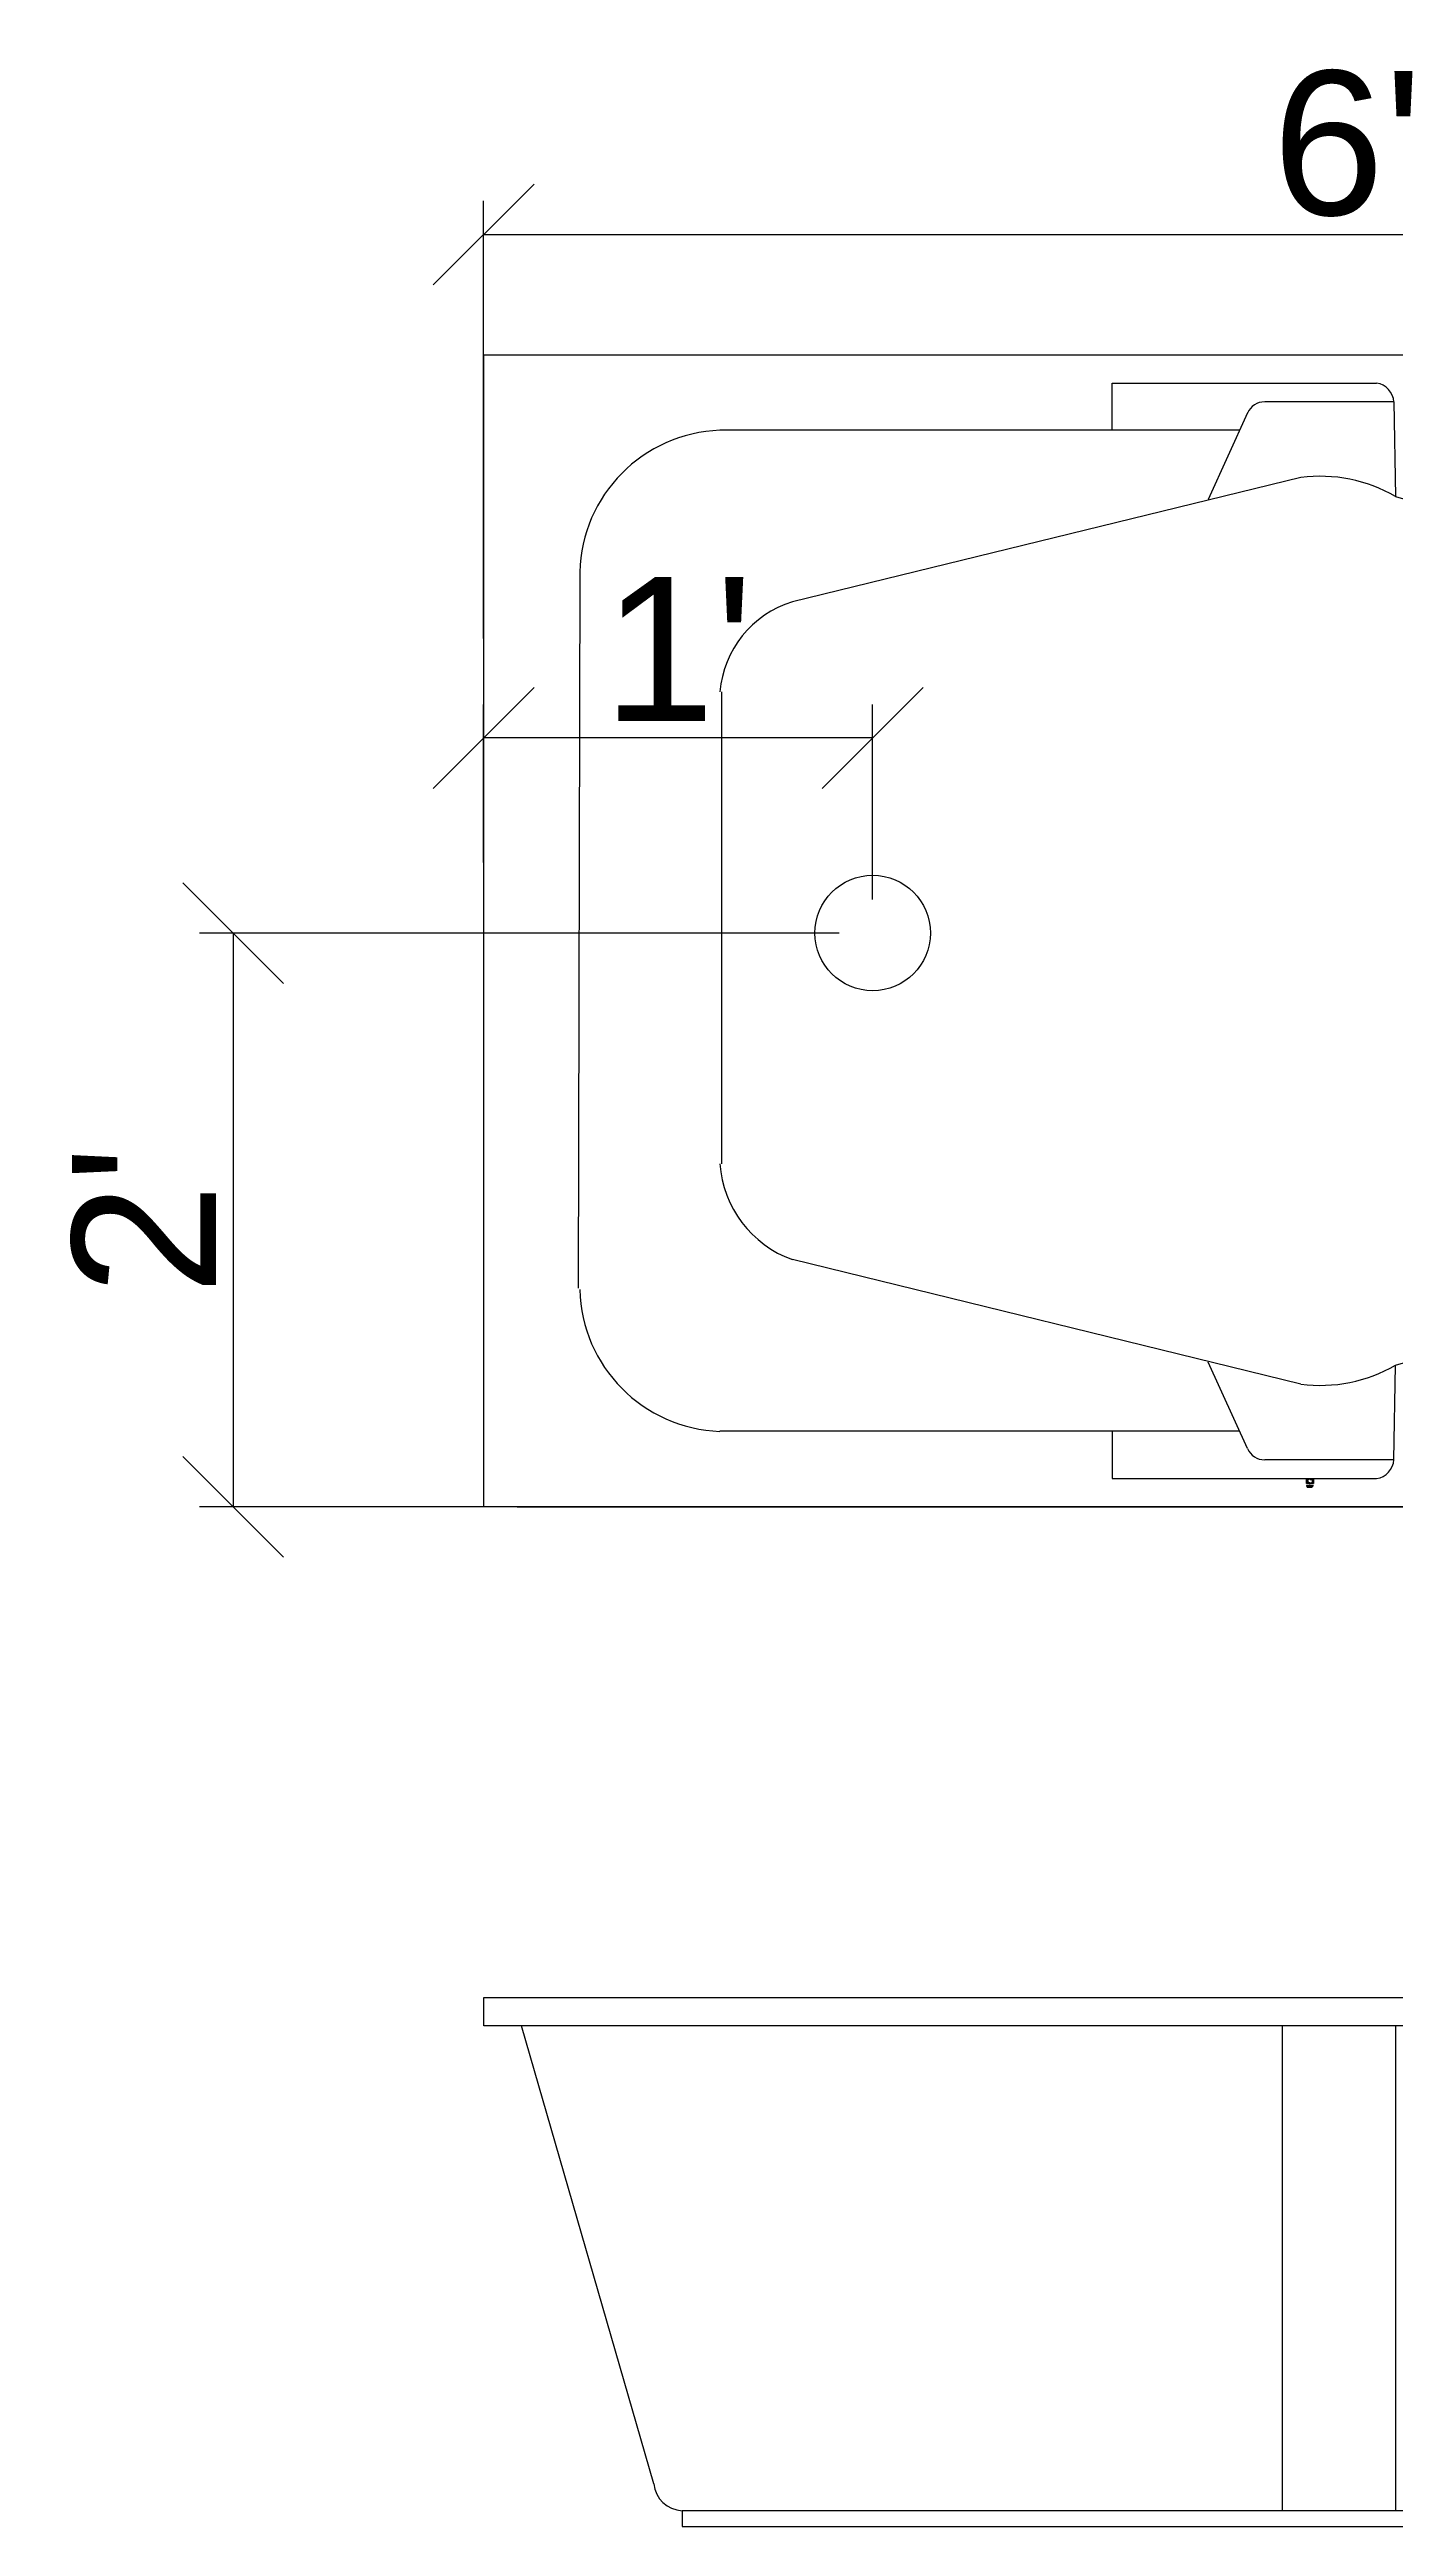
# Model space of a CAD drawing. Header units: inches. Extents: x 476 to 2648, y -784 to 418.
# Drawn here: x 2540.5 to 2596.6, y -781.7 to -678.5 of the extents above; entities that cross this region are included whole.
import ezdxf

# ---------------------------------------------------------------- set-up
doc = ezdxf.new("R2010")
doc.units = ezdxf.units.IN
doc.header["$MEASUREMENT"] = 0
doc.styles.add('6', font='arial.ttf', dxfattribs={"height": 6})
doc.dimstyles.new('DIM', dxfattribs={"dimscale": 1.4, "dimtxt": 0.18, "dimasz": 3, "dimexe": 1, "dimexo": 1, "dimgap": 0.5, "dimtad": 1, "dimzin": 0, "dimdsep": 46, "dimlunit": 4, "dimtxsty": '6', "dimblk": 'OBLIQUE', "dimcen": 2, "dimclrd": 256, "dimclre": 256, "dimadec": 0, "dimazin": 0, "dimtfac": 0.7, "dimtofl": 0, "dimtmove": 0, "dimatfit": 3, "dimfxl": 0, "dimfrac": 1, "dimtolj": 1, "dimtzin": 0, "dimlwd": -1, "dimarcsym": 0})

# ---------------------------------------------------------------- blocks, each defined once
blk = doc.blocks.new('_Oblique')
at = {"color": 0, "linetype": 'ByBlock', "lineweight": -2}
blk.add_line((-0.5, -0.5), (0.5, 0.5), dxfattribs=at)
blk = doc.blocks.new('*D159')
at = {"lineweight": -2}
for p, q in [((2558.57, -703.06), (2558.57, -684.82)), ((2630.56, -703.06), (2630.56, -684.82))]:
    blk.add_line(p, q, dxfattribs=at)
blk.add_line((2558.57, -686.22), (2630.56, -686.22))
at = {"layer": 'Defpoints', "color": 0}
for p in [(2630.56, -686.22), (2558.57, -704.46), (2630.56, -704.46)]:
    blk.add_point(p, dxfattribs=at)
at = {"xscale": 4.199999999999999, "yscale": 4.199999999999999, "zscale": 4.199999999999999, "rotation": 180}
blk.add_blockref('_Oblique', (2558.57, -686.22), dxfattribs=at)
at = {"xscale": 4.199999999999999, "yscale": 4.199999999999999, "zscale": 4.199999999999999}
blk.add_blockref('_Oblique', (2630.56, -686.22), dxfattribs=at)
at = {"color": 0, "insert": (2594.57, -682.45), "char_height": 6, "attachment_point": 5, "style": '6'}
blk.add_mtext("\\A1;6'", dxfattribs=at)
blk = doc.blocks.new('*D160')
at = {"lineweight": -2}
for p, q in [((2559.97, -691.23), (2647.57, -691.23)), ((2559.97, -739.24), (2647.57, -739.24))]:
    blk.add_line(p, q, dxfattribs=at)
blk.add_line((2646.17, -691.23), (2646.17, -739.24))
at = {"layer": 'Defpoints', "color": 0}
for p in [(2558.57, -691.23), (2558.57, -739.24), (2646.17, -739.24)]:
    blk.add_point(p, dxfattribs=at)
at = {"xscale": 4.199999999999999, "yscale": 4.199999999999999, "zscale": 4.199999999999999}
for p, rotation in [((2646.17, -691.23), 90), ((2646.17, -739.24), 270)]:
    blk.add_blockref('_Oblique', p, dxfattribs=dict(at, rotation=rotation))
at = {"color": 0, "insert": (2642.47, -715.24), "char_height": 6, "attachment_point": 5, "rotation": 90, "style": '6'}
blk.add_mtext("\\A1;4'", dxfattribs=at)
blk = doc.blocks.new('*D162')
at = {"lineweight": -2}
for p, q in [((2573.38, -715.33), (2546.73, -715.33)), ((2573.38, -739.24), (2546.73, -739.24))]:
    blk.add_line(p, q, dxfattribs=at)
blk.add_line((2548.13, -715.33), (2548.13, -739.24))
at = {"layer": 'Defpoints', "color": 0}
for p in [(2574.78, -715.33), (2548.13, -739.24), (2574.78, -739.24)]:
    blk.add_point(p, dxfattribs=at)
at = {"xscale": 4.199999999999999, "yscale": 4.199999999999999, "zscale": 4.199999999999999}
for p, rotation in [((2548.13, -715.33), 90), ((2548.13, -739.24), 270)]:
    blk.add_blockref('_Oblique', p, dxfattribs=dict(at, rotation=rotation))
at = {"color": 0, "insert": (2544.42, -727.29), "char_height": 6, "attachment_point": 5, "rotation": 90, "style": '6'}
blk.add_mtext("\\A1;2'", dxfattribs=at)
blk = doc.blocks.new('*D163')
at = {"lineweight": -2}
for p, q in [((2558.57, -712.39), (2558.57, -705.8)), ((2574.78, -713.93), (2574.78, -705.8))]:
    blk.add_line(p, q, dxfattribs=at)
blk.add_line((2574.78, -707.2), (2558.57, -707.2))
at = {"layer": 'Defpoints', "color": 0}
for p in [(2558.57, -707.2), (2558.57, -713.79), (2574.78, -715.33)]:
    blk.add_point(p, dxfattribs=at)
at = {"xscale": 4.199999999999999, "yscale": 4.199999999999999, "zscale": 4.199999999999999, "rotation": 180}
blk.add_blockref('_Oblique', (2558.57, -707.2), dxfattribs=at)
at = {"xscale": 4.199999999999999, "yscale": 4.199999999999999, "zscale": 4.199999999999999}
blk.add_blockref('_Oblique', (2574.78, -707.2), dxfattribs=at)
at = {"color": 0, "insert": (2566.68, -703.49), "char_height": 6, "attachment_point": 5, "style": '6'}
blk.add_mtext("\\A1;1'", dxfattribs=at)

msp = doc.modelspace()

# ---------------------------------------------------------------- linework, layer by layer
at = {"color": 3, "lineweight": 30}
for p, q in [((2584.757, -694.382), (2584.757, -692.413)), ((2584.757, -692.413), (2595.781, -692.413)), ((2596.503, -693.201), (2591.122, -693.201)), ((2596.503, -693.201), (2596.569, -697.138)), ((2590.072, -694.382), (2568.416, -694.382)), ((2590.4, -693.66), (2588.76, -697.27)), ((2592.632, -696.351), (2571.435, -701.535)), ((2596.569, -697.138), (2613.96, -702.192)), ((2562.575, -700.288), (2562.51, -730.12)), ((2568.482, -705.276), (2568.482, -724.948)), ((2596.569, -733.335), (2613.96, -728.282)), ((2592.632, -734.123), (2571.435, -728.938)), ((2590.4, -736.813), (2588.76, -733.204)), ((2596.503, -737.273), (2596.569, -733.335)), ((2590.072, -736.091), (2568.416, -736.091)), ((2584.757, -736.091), (2584.757, -738.06)), ((2596.503, -737.273), (2591.122, -737.273)), ((2584.757, -738.06), (2595.781, -738.06)), ((2592.892, -738.412), (2592.869, -738.347)), ((2592.879, -738.105), (2592.879, -738.227)), ((2592.989, -738.081), (2592.903, -738.081)), ((2592.903, -738.125), (2592.903, -738.207)), ((2592.989, -738.251), (2592.903, -738.251)), ((2592.999, -738.089), (2592.915, -738.11)), ((2592.999, -738.243), (2592.915, -738.222)), ((2592.968, -738.081), (2592.968, -738.073)), ((2592.968, -738.073), (2593.012, -738.073)), ((2592.968, -738.251), (2592.968, -738.259)), ((2592.968, -738.259), (2593.012, -738.259)), ((2592.99, -738.078), (2592.984, -738.093)), ((2592.99, -738.254), (2592.984, -738.239)), ((2593.015, -738.076), (2592.993, -738.076)), ((2593.015, -738.256), (2592.993, -738.256)), ((2592.996, -738.347), (2592.996, -738.417)), ((2593.015, -738.076), (2593.015, -738.092)), ((2593.015, -738.092), (2593.085, -738.112)), ((2593.015, -738.24), (2593.085, -738.22)), ((2593.015, -738.256), (2593.015, -738.24)), ((2593.015, -738.347), (2593.015, -738.417)), ((2593.108, -738.366), (2593.023, -738.367)), ((2593.041, -738.076), (2593.104, -738.076)), ((2593.041, -738.076), (2593.041, -738.087)), ((2593.041, -738.087), (2593.096, -738.105)), ((2593.041, -738.245), (2593.096, -738.227)), ((2593.041, -738.256), (2593.041, -738.245)), ((2593.041, -738.256), (2593.104, -738.256)), ((2593.096, -738.105), (2593.106, -738.111)), ((2593.096, -738.128), (2593.096, -738.204)), ((2593.096, -738.227), (2593.106, -738.221)), ((2593.12, -738.347), (2593.101, -738.412)), ((2593.106, -738.111), (2593.114, -738.119)), ((2593.106, -738.221), (2593.114, -738.213)), ((2593.12, -738.092), (2593.12, -738.24)), ((2565.66, -779.951), (2560.147, -760.86)), ((2591.844, -760.86), (2591.844, -781.066)), ((2596.569, -760.86), (2596.569, -781.066))]:
    msp.add_line(p, q, dxfattribs=at)
msp.add_line((2593.023, -738.366), (2593.108, -738.367))
for points in [[(2558.572, -691.232), (2630.563, -691.232), (2630.563, -739.241), (2558.572, -739.241)], [(2592.863, -738.068), (2593.151, -738.068), (2593.151, -738.263), (2592.863, -738.263)], [(2592.863, -738.342), (2593.151, -738.342), (2593.151, -738.347), (2592.863, -738.347)], [(2592.896, -738.419), (2593.096, -738.419), (2593.096, -738.417), (2592.896, -738.417)], [(2558.572, -759.679), (2630.563, -759.679), (2630.563, -760.86), (2558.572, -760.86)], [(2566.841, -781.723), (2616.781, -781.723), (2616.781, -781.066), (2566.841, -781.066)]]:
    msp.add_lwpolyline(points, close=True, dxfattribs=at)
for centre, radius in [((2574.782, -715.329), 2.406), ((2592.928, -738.166), 0.00962)]:
    msp.add_circle(centre, radius, dxfattribs=at)
for centre, radius, start, end in [((2595.649, -693.26), 0.857, 3.93054, 81.09035), ((2591.1, -693.964), 0.763, 88.36115, 156.58123), ((2568.632, -700.437), 6.059, 92.04652, 178.59365), ((2593.447, -702.51), 6.212, 59.83461, 97.54553), ((2572.671, -705.621), 4.269, 106.83308, 175.35865), ((2572.999, -724.618), 4.595, 184.11762, 250.0945), ((2568.632, -730.037), 6.059, 181.40635, 267.95348), ((2593.447, -727.964), 6.212, 262.45447, 300.16539), ((2591.1, -736.51), 0.763, 203.41877, 271.63885), ((2595.649, -737.214), 0.857, 278.90965, 356.06946), ((2592.903, -738.105), 0.0242, 92.04652, 178.59365), ((2592.903, -738.227), 0.0242, 181.40635, 267.95348), ((2592.896, -738.412), 0.00497, 185.8227, 267.45046), ((2592.92, -738.126), 0.0171, 106.83308, 175.35865), ((2592.92, -738.206), 0.0171, 184.64135, 253.16692), ((2592.993, -738.079), 0.00305, 88.36115, 156.58123), ((2592.993, -738.253), 0.00305, 203.41877, 271.63885), ((2593.003, -738.114), 0.0248, 59.83461, 97.54553), ((2593.003, -738.218), 0.0248, 262.45447, 300.16539), ((2593.011, -738.077), 0.00343, 3.93054, 81.09035), ((2593.011, -738.255), 0.00343, 278.90965, 356.06946), ((2593.024, -738.358), 0.00909, 187.24647, 262.75353), ((2593.079, -738.128), 0.017, 2.33798, 69.48147), ((2593.079, -738.204), 0.017, 290.51853, 357.66202), ((2593.096, -738.412), 0.00497, 272.54834, 354.17851), ((2593.103, -738.093), 0.0166, 2.95341, 87.04659), ((2593.103, -738.239), 0.0167, 273.05301, 356.94699), ((2593.108, -738.358), 0.00816, 272.41216, 341.14446), ((2566.896, -779.825), 1.243, 185.8227, 267.45046)]:
    msp.add_arc(centre, radius, start, end, dxfattribs=at)

# ---------------------------------------------------------------- dimensions: what is measured, and where the dimension line sits
dim = msp.add_linear_dim(base=(2630.563, -686.216), p1=(2558.572, -704.46), p2=(2630.563, -704.46), dimstyle='DIM', override={"dimfrac": 0})
dim.commit()
dim.dimension.update_dxf_attribs({"geometry": '*D159', "text_midpoint": (2594.567, -682.453)})
for base, p1, p2, picture, middle in [((2646.174, -739.241), (2558.572, -691.232), (2558.572, -739.241), '*D160', (2642.474, -715.237)), ((2548.128, -739.241), (2574.782, -715.329), (2574.782, -739.241), '*D162', (2544.416, -727.285))]:
    dim = msp.add_linear_dim(base=base, p1=p1, p2=p2, angle=90, dimstyle='DIM', override={"dimfrac": 0})
    dim.commit()
    dim.dimension.update_dxf_attribs({"geometry": picture, "text_midpoint": middle})
dim = msp.add_linear_dim(base=(2558.572, -707.199), p1=(2574.782, -715.329), p2=(2558.572, -713.79), text="1'", dimstyle='DIM', override={"dimfrac": 0})
dim.commit()
dim.dimension.update_dxf_attribs({"geometry": '*D163', "text_midpoint": (2566.677, -703.487)})

doc.saveas('drawing.dxf')
